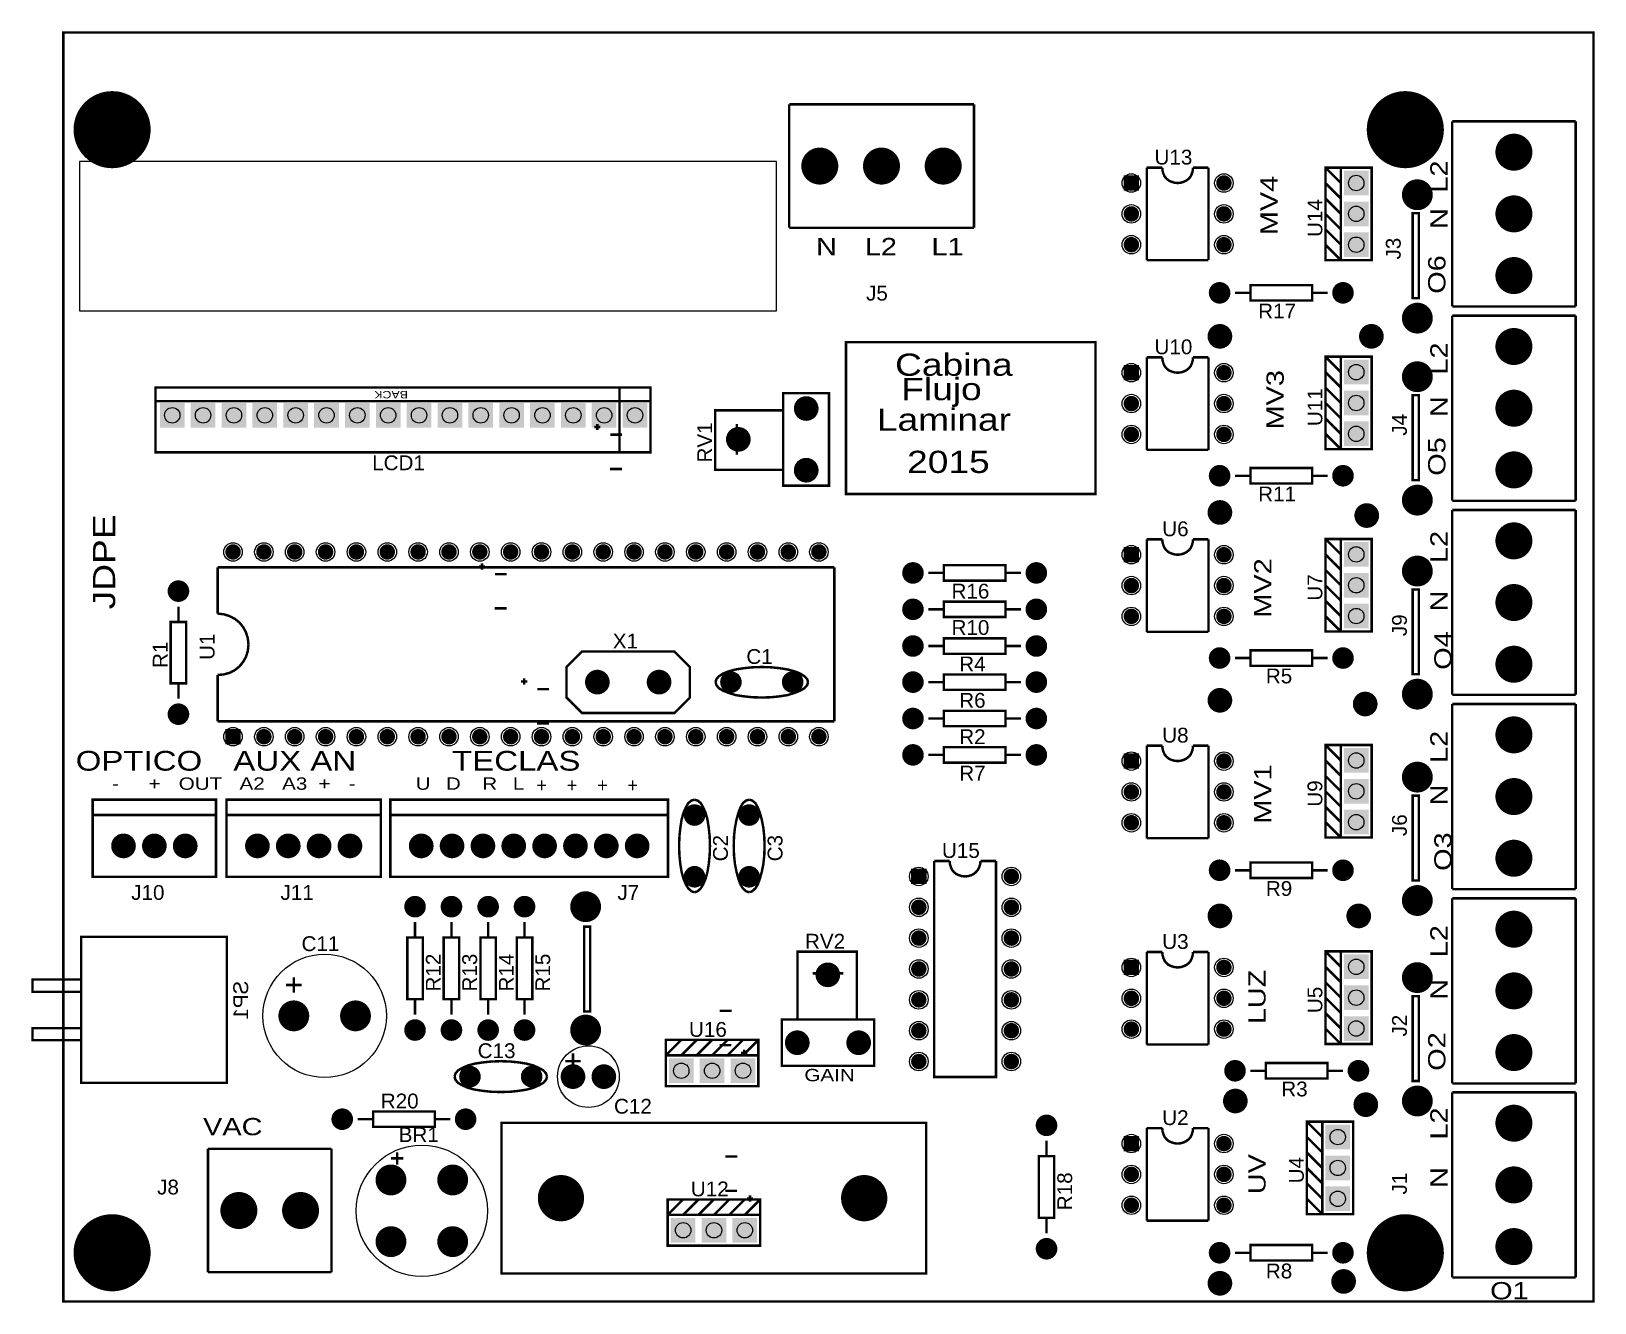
# Model space of a CAD drawing. Extents: x -2.53 to 2.53, y -2.06 to 2.06.
import ezdxf

# ---------------------------------------------------------------- set-up
doc = ezdxf.new("R2010")
doc.units = 0
doc.layers.get('0').update_dxf_attribs({"linetype": 'CONTINUOUS'})

# ---------------------------------------------------------------- blocks, each defined once
blk = doc.blocks.new('EPAD')
at = {"const_width": 0.5}
blk.add_lwpolyline([(-0.25, 0, 1), (0.25, 0, 1)], format="xyb", close=True, dxfattribs=at)
blk = doc.blocks.new('RPAD')
blk.add_trace([(-0.5, -0.5), (-0.5, 0.5), (0.5, -0.5), (0.5, 0.5)])

msp = doc.modelspace()

# ---------------------------------------------------------------- linework, layer by layer
at = {"const_width": 0.008}
for points in [[(-2.43, -2.057), (2.53, -2.057), (2.53, 2.057), (-2.43, 2.057), (-2.43, -2.057)], [(-0.077, 1.424), (-0.077, 1.824)], [(0.522, 1.824), (-0.077, 1.824)], [(0.522, 1.424), (0.522, 1.824)], [(2.072, 1.769), (2.472, 1.769)], [(2.072, 1.769), (2.072, 1.169)], [(2.472, 1.169), (2.472, 1.769)], [(1.082, 1.619), (1.132, 1.619)], [(1.082, 1.619), (1.082, 1.319)], [(1.182, 1.569), (1.172, 1.57), (1.162, 1.573), (1.153, 1.577), (1.146, 1.583), (1.14, 1.59), (1.136, 1.599), (1.133, 1.609), (1.132, 1.619)], [(1.182, 1.569), (1.192, 1.57), (1.202, 1.573), (1.21, 1.577), (1.218, 1.583), (1.224, 1.59), (1.228, 1.599), (1.231, 1.609), (1.232, 1.619)], [(1.232, 1.619), (1.282, 1.619)], [(1.282, 1.619), (1.282, 1.319)], [(1.711, 1.319), (1.811, 1.319), (1.811, 1.619), (1.711, 1.619), (1.711, 1.319), (1.661, 1.319), (1.661, 1.619), (1.711, 1.619)], [(1.711, 1.569), (1.661, 1.619)], [(1.711, 1.519), (1.661, 1.569)], [(1.711, 1.469), (1.661, 1.519)], [(1.711, 1.419), (1.661, 1.469)], [(1.944, 1.196), (1.964, 1.196), (1.964, 1.471), (1.944, 1.471), (1.944, 1.196)], [(-0.077, 1.424), (0.522, 1.424)], [(1.711, 1.369), (1.661, 1.419)], [(1.711, 1.319), (1.661, 1.369)], [(1.082, 1.319), (1.282, 1.319)], [(1.418, 1.213), (1.368, 1.213)], [(1.418, 1.188), (1.618, 1.188), (1.618, 1.238), (1.418, 1.238), (1.418, 1.188)], [(1.668, 1.213), (1.618, 1.213)], [(2.072, 1.169), (2.472, 1.169)], [(2.072, 1.139), (2.472, 1.139)], [(2.072, 1.139), (2.072, 0.539)], [(2.472, 0.539), (2.472, 1.139)], [(0.107, 0.561), (0.916, 0.561), (0.916, 1.053), (0.107, 1.053), (0.107, 0.561)], [(1.082, 1.004), (1.132, 1.004)], [(1.082, 1.004), (1.082, 0.704)], [(1.182, 0.954), (1.172, 0.955), (1.162, 0.958), (1.153, 0.962), (1.146, 0.968), (1.14, 0.975), (1.136, 0.984), (1.133, 0.994), (1.132, 1.004)], [(1.182, 0.954), (1.192, 0.955), (1.202, 0.958), (1.21, 0.962), (1.218, 0.968), (1.224, 0.975), (1.228, 0.984), (1.231, 0.994), (1.232, 1.004)], [(1.232, 1.004), (1.282, 1.004)], [(1.282, 1.004), (1.282, 0.704)], [(1.711, 0.706), (1.811, 0.706), (1.811, 1.006), (1.711, 1.006), (1.711, 0.706), (1.661, 0.706), (1.661, 1.006), (1.711, 1.006)], [(1.711, 0.956), (1.661, 1.006)], [(1.711, 0.906), (1.661, 0.956)], [(-2.131, 0.696), (-0.527, 0.696), (-0.527, 0.906), (-2.131, 0.906), (-2.131, 0.696)], [(-0.53, 0.862), (-2.128, 0.862)], [(-0.627, 0.7), (-0.627, 0.902)], [(-0.097, 0.588), (0.052, 0.588), (0.052, 0.888), (-0.097, 0.888), (-0.097, 0.588)], [(1.711, 0.856), (1.661, 0.906)], [(1.944, 0.606), (1.964, 0.606), (1.964, 0.881), (1.944, 0.881), (1.944, 0.606)], [(-0.317, 0.639), (-0.097, 0.639), (-0.097, 0.832), (-0.317, 0.832), (-0.317, 0.639)], [(1.711, 0.806), (1.661, 0.856)], [(-0.689, 0.778), (-0.709, 0.778)], [(-0.699, 0.768), (-0.699, 0.788)], [(-0.247, 0.688), (-0.247, 0.788)], [(1.711, 0.756), (1.661, 0.806)], [(-0.619, 0.753), (-0.657, 0.753)], [(1.711, 0.706), (1.661, 0.756)], [(1.082, 0.704), (1.282, 0.704)], [(-0.619, 0.642), (-0.658, 0.642)], [(1.418, 0.62), (1.368, 0.62)], [(1.418, 0.595), (1.618, 0.595), (1.618, 0.645), (1.418, 0.645), (1.418, 0.595)], [(1.668, 0.62), (1.618, 0.62)], [(2.072, 0.539), (2.472, 0.539)], [(2.072, 0.509), (2.472, 0.509)], [(2.072, 0.509), (2.072, -0.09)], [(2.472, -0.09), (2.472, 0.509)], [(1.082, 0.414), (1.132, 0.414)], [(1.082, 0.414), (1.082, 0.114)], [(1.182, 0.364), (1.172, 0.365), (1.162, 0.368), (1.153, 0.372), (1.146, 0.378), (1.14, 0.385), (1.136, 0.394), (1.133, 0.404), (1.132, 0.414)], [(1.182, 0.364), (1.192, 0.365), (1.202, 0.368), (1.21, 0.372), (1.218, 0.378), (1.224, 0.385), (1.228, 0.394), (1.231, 0.404), (1.232, 0.414)], [(1.232, 0.414), (1.282, 0.414)], [(1.282, 0.414), (1.282, 0.114)], [(1.711, 0.115), (1.811, 0.115), (1.811, 0.415), (1.711, 0.415), (1.711, 0.115), (1.661, 0.115), (1.661, 0.415), (1.711, 0.415)], [(1.711, 0.365), (1.661, 0.415)], [(1.711, 0.315), (1.661, 0.365)], [(-1.93, 0.173), (-1.93, 0.323)], [(-1.93, 0.323), (0.069, 0.323)], [(-1.063, 0.326), (-1.083, 0.326)], [(-1.073, 0.316), (-1.073, 0.336)], [(-0.993, 0.301), (-1.031, 0.301)], [(0.069, 0.323), (0.069, -0.176)], [(0.424, 0.305), (0.374, 0.305)], [(0.424, 0.28), (0.624, 0.28), (0.624, 0.33), (0.424, 0.33), (0.424, 0.28)], [(0.674, 0.305), (0.624, 0.305)], [(1.711, 0.265), (1.661, 0.315)], [(1.711, 0.215), (1.661, 0.265)], [(1.944, -0.023), (1.964, -0.023), (1.964, 0.251), (1.944, 0.251), (1.944, -0.023)], [(0.424, 0.162), (0.624, 0.162), (0.624, 0.212), (0.424, 0.212), (0.424, 0.162)], [(1.711, 0.165), (1.661, 0.215)], [(-2.057, 0.146), (-2.057, 0.196)], [(-1.83, 0.073), (-1.832, 0.093), (-1.838, 0.112), (-1.847, 0.129), (-1.859, 0.144), (-1.874, 0.156), (-1.891, 0.165), (-1.91, 0.171), (-1.93, 0.173)], [(-0.993, 0.19), (-1.032, 0.19)], [(0.424, 0.187), (0.374, 0.187)], [(0.674, 0.187), (0.624, 0.187)], [(1.711, 0.115), (1.661, 0.165)], [(-2.082, -0.053), (-2.032, -0.053), (-2.032, 0.146), (-2.082, 0.146), (-2.082, -0.053)], [(1.082, 0.114), (1.282, 0.114)], [(-1.83, 0.073), (-1.832, 0.052), (-1.838, 0.033), (-1.847, 0.017), (-1.859, 0.002), (-1.874, -0.01), (-1.891, -0.019), (-1.91, -0.024), (-1.93, -0.026)], [(-0.749, 0.05), (-0.449, 0.05), (-0.399, 0), (-0.399, -0.099), (-0.449, -0.149), (-0.749, -0.149), (-0.799, -0.099), (-0.799, 0), (-0.749, 0.05)], [(0.424, 0.068), (0.374, 0.068)], [(0.424, 0.043), (0.624, 0.043), (0.624, 0.093), (0.424, 0.093), (0.424, 0.043)], [(0.674, 0.068), (0.624, 0.068)], [(1.418, 0.004), (1.618, 0.004), (1.618, 0.054), (1.418, 0.054), (1.418, 0.004)], [(-0.316, -0.049), (-0.313, -0.039), (-0.305, -0.03), (-0.291, -0.021), (-0.273, -0.014), (-0.251, -0.008), (-0.225, -0.004), (-0.197, -0.001), (-0.166, 0)], [(-0.016, -0.049), (-0.019, -0.039), (-0.028, -0.03), (-0.042, -0.021), (-0.06, -0.014), (-0.082, -0.008), (-0.107, -0.004), (-0.135, -0.001), (-0.166, 0)], [(1.418, 0.029), (1.368, 0.029)], [(1.668, 0.029), (1.618, 0.029)], [(-2.057, -0.103), (-2.057, -0.053)], [(-1.93, -0.176), (-1.93, -0.026)], [(-0.926, -0.047), (-0.946, -0.047)], [(-0.936, -0.057), (-0.936, -0.037)], [(-0.316, -0.049), (-0.313, -0.059), (-0.305, -0.069), (-0.291, -0.077), (-0.273, -0.084), (-0.251, -0.091), (-0.225, -0.095), (-0.197, -0.098), (-0.166, -0.099)], [(-0.016, -0.049), (-0.019, -0.059), (-0.028, -0.069), (-0.042, -0.077), (-0.06, -0.084), (-0.082, -0.091), (-0.107, -0.095), (-0.135, -0.098), (-0.166, -0.099)], [(0.424, -0.049), (0.374, -0.049)], [(0.424, -0.074), (0.624, -0.074), (0.624, -0.024), (0.424, -0.024), (0.424, -0.074)], [(0.674, -0.049), (0.624, -0.049)], [(-0.856, -0.072), (-0.894, -0.072)], [(2.072, -0.09), (2.472, -0.09)], [(0.424, -0.192), (0.624, -0.192), (0.624, -0.142), (0.424, -0.142), (0.424, -0.192)], [(2.072, -0.12), (2.472, -0.12)], [(2.072, -0.12), (2.072, -0.72)], [(2.472, -0.72), (2.472, -0.12)], [(-1.93, -0.176), (0.069, -0.176)], [(-0.856, -0.183), (-0.895, -0.183)], [(0.424, -0.167), (0.374, -0.167)], [(0.674, -0.167), (0.624, -0.167)], [(1.082, -0.255), (1.132, -0.255)], [(1.082, -0.255), (1.082, -0.555)], [(1.182, -0.305), (1.172, -0.304), (1.162, -0.301), (1.153, -0.297), (1.146, -0.291), (1.14, -0.284), (1.136, -0.275), (1.133, -0.265), (1.132, -0.255)], [(1.182, -0.305), (1.192, -0.304), (1.202, -0.301), (1.21, -0.297), (1.218, -0.291), (1.224, -0.284), (1.228, -0.275), (1.231, -0.265), (1.232, -0.255)], [(1.232, -0.255), (1.282, -0.255)], [(1.282, -0.255), (1.282, -0.555)], [(1.711, -0.553), (1.811, -0.553), (1.811, -0.253), (1.711, -0.253), (1.711, -0.553), (1.661, -0.553), (1.661, -0.253), (1.711, -0.253)], [(1.711, -0.303), (1.661, -0.253)], [(0.424, -0.285), (0.374, -0.285)], [(0.424, -0.31), (0.624, -0.31), (0.624, -0.26), (0.424, -0.26), (0.424, -0.31)], [(0.674, -0.285), (0.624, -0.285)], [(1.711, -0.353), (1.661, -0.303)], [(1.711, -0.403), (1.661, -0.353)], [(1.711, -0.453), (1.661, -0.403)], [(-2.335, -0.68), (-1.935, -0.68), (-1.935, -0.43), (-2.335, -0.43), (-2.335, -0.68)], [(-1.901, -0.68), (-1.401, -0.68), (-1.401, -0.43), (-1.901, -0.43), (-1.901, -0.68)], [(-1.37, -0.68), (-0.47, -0.68), (-0.47, -0.43), (-1.37, -0.43), (-1.37, -0.68)], [(-0.384, -0.43), (-0.394, -0.433), (-0.404, -0.441), (-0.412, -0.455), (-0.42, -0.473), (-0.426, -0.495), (-0.43, -0.521), (-0.433, -0.549), (-0.434, -0.58)], [(-0.384, -0.43), (-0.374, -0.433), (-0.364, -0.441), (-0.356, -0.455), (-0.348, -0.473), (-0.342, -0.495), (-0.338, -0.521), (-0.335, -0.549), (-0.334, -0.58)], [(-0.207, -0.43), (-0.217, -0.433), (-0.227, -0.441), (-0.235, -0.455), (-0.242, -0.473), (-0.248, -0.495), (-0.253, -0.521), (-0.256, -0.549), (-0.257, -0.58)], [(-0.207, -0.43), (-0.197, -0.433), (-0.187, -0.441), (-0.179, -0.455), (-0.172, -0.473), (-0.166, -0.495), (-0.161, -0.521), (-0.158, -0.549), (-0.157, -0.58)], [(1.711, -0.503), (1.661, -0.453)], [(1.944, -0.692), (1.964, -0.692), (1.964, -0.417), (1.944, -0.417), (1.944, -0.692)], [(-2.335, -0.48), (-1.935, -0.48)], [(-1.901, -0.48), (-1.401, -0.48)], [(-1.37, -0.48), (-0.47, -0.48)], [(1.711, -0.553), (1.661, -0.503)], [(1.082, -0.555), (1.282, -0.555)], [(-0.384, -0.73), (-0.389, -0.729), (-0.394, -0.727), (-0.404, -0.718), (-0.412, -0.705), (-0.42, -0.686), (-0.426, -0.664), (-0.43, -0.639), (-0.433, -0.611), (-0.434, -0.58)], [(-0.384, -0.73), (-0.379, -0.729), (-0.374, -0.727), (-0.364, -0.718), (-0.356, -0.705), (-0.348, -0.686), (-0.342, -0.664), (-0.338, -0.639), (-0.335, -0.611), (-0.334, -0.58)], [(-0.207, -0.73), (-0.212, -0.729), (-0.217, -0.727), (-0.227, -0.718), (-0.235, -0.705), (-0.242, -0.686), (-0.248, -0.664), (-0.253, -0.639), (-0.256, -0.611), (-0.257, -0.58)], [(-0.207, -0.73), (-0.202, -0.729), (-0.197, -0.727), (-0.187, -0.718), (-0.179, -0.705), (-0.172, -0.686), (-0.166, -0.664), (-0.161, -0.639), (-0.158, -0.611), (-0.157, -0.58)], [(0.393, -0.629), (0.443, -0.629)], [(0.393, -0.629), (0.393, -1.329), (0.593, -1.329), (0.593, -0.629)], [(0.493, -0.679), (0.483, -0.678), (0.473, -0.675), (0.464, -0.671), (0.457, -0.665), (0.451, -0.658), (0.447, -0.649), (0.444, -0.639), (0.443, -0.629)], [(0.493, -0.679), (0.503, -0.678), (0.513, -0.675), (0.521, -0.671), (0.528, -0.665), (0.534, -0.658), (0.539, -0.649), (0.542, -0.639), (0.543, -0.629)], [(0.543, -0.629), (0.593, -0.629)], [(1.418, -0.659), (1.368, -0.659)], [(1.418, -0.684), (1.618, -0.684), (1.618, -0.634), (1.418, -0.634), (1.418, -0.684)], [(1.668, -0.659), (1.618, -0.659)], [(2.072, -0.72), (2.472, -0.72)], [(2.072, -0.75), (2.472, -0.75)], [(2.072, -0.75), (2.072, -1.35)], [(2.472, -1.35), (2.472, -0.75)], [(-1.29, -0.827), (-1.29, -0.877)], [(-1.172, -0.827), (-1.172, -0.877)], [(-1.053, -0.827), (-1.053, -0.877)], [(-0.935, -0.827), (-0.935, -0.877)], [(-0.742, -1.117), (-0.722, -1.117), (-0.722, -0.842), (-0.742, -0.842), (-0.742, -1.117)], [(-2.372, -1.348), (-1.9, -1.348), (-1.9, -0.875), (-2.372, -0.875), (-2.372, -1.348)], [(-1.315, -1.077), (-1.265, -1.077), (-1.265, -0.877), (-1.315, -0.877), (-1.315, -1.077)], [(-1.197, -1.077), (-1.147, -1.077), (-1.147, -0.877), (-1.197, -0.877), (-1.197, -1.077)], [(-1.078, -1.077), (-1.028, -1.077), (-1.028, -0.877), (-1.078, -0.877), (-1.078, -1.077)], [(-0.96, -1.077), (-0.91, -1.077), (-0.91, -0.877), (-0.96, -0.877), (-0.96, -1.077)], [(-0.05, -1.143), (0.142, -1.143), (0.142, -0.923), (-0.05, -0.923), (-0.05, -1.143)], [(1.082, -0.924), (1.132, -0.924)], [(1.082, -0.924), (1.082, -1.224)], [(1.182, -0.974), (1.172, -0.973), (1.162, -0.97), (1.153, -0.966), (1.146, -0.96), (1.14, -0.953), (1.136, -0.944), (1.133, -0.934), (1.132, -0.924)], [(1.182, -0.974), (1.192, -0.973), (1.202, -0.97), (1.21, -0.966), (1.218, -0.96), (1.224, -0.953), (1.228, -0.944), (1.231, -0.934), (1.232, -0.924)], [(1.232, -0.924), (1.282, -0.924)], [(1.282, -0.924), (1.282, -1.224)], [(1.711, -1.222), (1.811, -1.222), (1.811, -0.922), (1.711, -0.922), (1.711, -1.222), (1.661, -1.222), (1.661, -0.922), (1.711, -0.922)], [(1.711, -0.972), (1.661, -0.922)], [(-2.53, -1.053), (-2.372, -1.053), (-2.372, -1.013), (-2.53, -1.013), (-2.53, -1.053)], [(-1.683, -1.006), (-1.683, -1.056)], [(-0.001, -0.993), (0.098, -0.993)], [(1.711, -1.022), (1.661, -0.972)], [(-1.708, -1.031), (-1.658, -1.031)], [(1.711, -1.072), (1.661, -1.022)], [(1.944, -1.342), (1.964, -1.342), (1.964, -1.067), (1.944, -1.067), (1.944, -1.342)], [(-1.29, -1.077), (-1.29, -1.127)], [(-1.172, -1.077), (-1.172, -1.127)], [(-1.053, -1.077), (-1.053, -1.127)], [(-0.935, -1.077), (-0.935, -1.127)], [(-0.303, -1.115), (-0.264, -1.115)], [(1.711, -1.122), (1.661, -1.072)], [(-0.101, -1.293), (0.198, -1.293), (0.198, -1.143), (-0.101, -1.143), (-0.101, -1.293)], [(1.711, -1.172), (1.661, -1.122)], [(-2.53, -1.21), (-2.372, -1.21), (-2.372, -1.171), (-2.53, -1.171), (-2.53, -1.21)], [(-0.477, -1.259), (-0.477, -1.209), (-0.177, -1.209), (-0.177, -1.259)], [(-0.477, -1.259), (-0.427, -1.209)], [(-0.427, -1.259), (-0.377, -1.209)], [(-0.377, -1.259), (-0.327, -1.209)], [(-0.327, -1.259), (-0.277, -1.209)], [(-0.277, -1.259), (-0.227, -1.209)], [(-0.227, -1.259), (-0.177, -1.209)], [(1.711, -1.222), (1.661, -1.172)], [(-0.778, -1.253), (-0.778, -1.303)], [(-0.477, -1.359), (-0.177, -1.359), (-0.177, -1.259), (-0.477, -1.259), (-0.477, -1.359)], [(-0.303, -1.226), (-0.265, -1.226)], [(-0.233, -1.251), (-0.213, -1.251)], [(-0.223, -1.241), (-0.223, -1.261)], [(1.082, -1.224), (1.282, -1.224)], [(-1.162, -1.328), (-1.159, -1.318), (-1.151, -1.308), (-1.137, -1.3), (-1.119, -1.292), (-1.097, -1.286), (-1.071, -1.282), (-1.043, -1.279), (-1.012, -1.278)], [(-0.862, -1.328), (-0.865, -1.318), (-0.874, -1.308), (-0.888, -1.3), (-0.906, -1.292), (-0.928, -1.286), (-0.953, -1.282), (-0.981, -1.279), (-1.012, -1.278)], [(-0.803, -1.278), (-0.753, -1.278)], [(1.468, -1.309), (1.418, -1.309)], [(1.468, -1.334), (1.668, -1.334), (1.668, -1.284), (1.468, -1.284), (1.468, -1.334)], [(1.718, -1.309), (1.668, -1.309)], [(-1.162, -1.328), (-1.159, -1.338), (-1.151, -1.348), (-1.137, -1.356), (-1.119, -1.364), (-1.097, -1.37), (-1.071, -1.374), (-1.043, -1.377), (-1.012, -1.378)], [(-0.862, -1.328), (-0.865, -1.338), (-0.874, -1.348), (-0.888, -1.356), (-0.906, -1.364), (-0.928, -1.37), (-0.953, -1.374), (-0.981, -1.377), (-1.012, -1.378)], [(2.072, -1.35), (2.472, -1.35)], [(2.072, -1.379), (2.472, -1.379)], [(2.072, -1.379), (2.072, -1.979)], [(2.472, -1.979), (2.472, -1.379)], [(-1.476, -1.466), (-1.426, -1.466)], [(-1.426, -1.491), (-1.226, -1.491), (-1.226, -1.441), (-1.426, -1.441), (-1.426, -1.491)], [(-1.226, -1.466), (-1.176, -1.466)], [(-1.01, -1.966), (0.367, -1.966), (0.367, -1.478), (-1.01, -1.478), (-1.01, -1.966)], [(1.082, -1.495), (1.132, -1.495)], [(1.082, -1.495), (1.082, -1.795)], [(1.182, -1.545), (1.172, -1.544), (1.162, -1.541), (1.153, -1.537), (1.146, -1.531), (1.14, -1.524), (1.136, -1.515), (1.133, -1.505), (1.132, -1.495)], [(1.182, -1.545), (1.192, -1.544), (1.202, -1.541), (1.21, -1.537), (1.218, -1.531), (1.224, -1.524), (1.228, -1.515), (1.231, -1.505), (1.232, -1.495)], [(1.232, -1.495), (1.282, -1.495)], [(1.282, -1.495), (1.282, -1.795)], [(1.651, -1.774), (1.751, -1.774), (1.751, -1.474), (1.651, -1.474), (1.651, -1.774), (1.601, -1.774), (1.601, -1.474), (1.651, -1.474)], [(1.651, -1.524), (1.601, -1.474)], [(1.651, -1.574), (1.601, -1.524)], [(-1.961, -1.562), (-1.961, -1.962)], [(-1.961, -1.562), (-1.561, -1.562)], [(-1.561, -1.562), (-1.561, -1.962)], [(-1.348, -1.573), (-1.348, -1.613)], [(0.757, -1.536), (0.757, -1.586)], [(1.651, -1.624), (1.601, -1.574)], [(-1.368, -1.593), (-1.328, -1.593)], [(-0.284, -1.587), (-0.245, -1.587)], [(0.732, -1.786), (0.782, -1.786), (0.782, -1.586), (0.732, -1.586), (0.732, -1.786)], [(1.651, -1.674), (1.601, -1.624)], [(1.651, -1.724), (1.601, -1.674)], [(-0.471, -1.776), (-0.471, -1.726), (-0.171, -1.726), (-0.171, -1.776)], [(-0.471, -1.776), (-0.421, -1.726)], [(-0.421, -1.776), (-0.371, -1.726)], [(-0.371, -1.776), (-0.321, -1.726)], [(-0.321, -1.776), (-0.271, -1.726)], [(-0.284, -1.698), (-0.246, -1.698)], [(-0.271, -1.776), (-0.221, -1.726)], [(-0.221, -1.776), (-0.171, -1.726)], [(-0.214, -1.723), (-0.194, -1.723)], [(-0.204, -1.713), (-0.204, -1.733)], [(1.651, -1.774), (1.601, -1.724)], [(-0.471, -1.876), (-0.171, -1.876), (-0.171, -1.776), (-0.471, -1.776), (-0.471, -1.876)], [(0.757, -1.786), (0.757, -1.836)], [(1.082, -1.795), (1.282, -1.795)], [(1.418, -1.924), (1.618, -1.924), (1.618, -1.874), (1.418, -1.874), (1.418, -1.924)], [(1.418, -1.899), (1.368, -1.899)], [(1.668, -1.899), (1.618, -1.899)], [(-1.961, -1.962), (-1.561, -1.962)], [(2.072, -1.979), (2.472, -1.979)]]:
    msp.add_lwpolyline(points, dxfattribs=at)
msp.add_lwpolyline([(-2.378, 1.155), (-0.118, 1.155), (-0.118, 1.639), (-2.378, 1.639), (-2.378, 1.155)])
for centre, radius in [((-2.272, 1.742), 0.03), ((1.92, 1.742), 0.03), ((2.272, 1.669), 0.03), ((0.022, 1.624), 0.03), ((0.222, 1.624), 0.03), ((0.422, 1.624), 0.03), ((1.032, 1.569), 0.03), ((1.332, 1.569), 0.03), ((1.761, 1.569), 0.025), ((1.959, 1.531), 0.025), ((1.032, 1.469), 0.03), ((1.332, 1.469), 0.03), ((1.761, 1.469), 0.025), ((2.272, 1.469), 0.03), ((1.032, 1.369), 0.03), ((1.332, 1.369), 0.03), ((1.761, 1.369), 0.025), ((2.272, 1.269), 0.03), ((1.318, 1.213), 0.025), ((1.718, 1.213), 0.025), ((1.959, 1.131), 0.025), ((1.319, 1.072), 0.025), ((1.81, 1.072), 0.025), ((2.272, 1.039), 0.03), ((1.032, 0.954), 0.03), ((1.332, 0.954), 0.03), ((1.761, 0.956), 0.025), ((1.959, 0.941), 0.025), ((-0.022, 0.838), 0.025), ((1.032, 0.854), 0.03), ((1.332, 0.854), 0.03), ((1.761, 0.856), 0.025), ((2.272, 0.839), 0.03), ((-2.077, 0.816), 0.025), ((-1.977, 0.816), 0.025), ((-1.877, 0.816), 0.025), ((-1.777, 0.816), 0.025), ((-1.677, 0.816), 0.025), ((-1.577, 0.816), 0.025), ((-1.477, 0.816), 0.025), ((-1.377, 0.816), 0.025), ((-1.277, 0.816), 0.025), ((-1.177, 0.816), 0.025), ((-1.077, 0.816), 0.025), ((-0.977, 0.816), 0.025), ((-0.877, 0.816), 0.025), ((-0.777, 0.816), 0.025), ((-0.677, 0.816), 0.025), ((-0.577, 0.816), 0.025), ((-0.242, 0.738), 0.025), ((1.032, 0.754), 0.03), ((1.332, 0.754), 0.03), ((1.761, 0.756), 0.025), ((-0.022, 0.638), 0.025), ((2.272, 0.639), 0.03), ((1.318, 0.62), 0.025), ((1.718, 0.62), 0.025), ((1.959, 0.541), 0.025), ((1.319, 0.501), 0.025), ((1.795, 0.491), 0.025), ((2.272, 0.409), 0.03), ((-1.88, 0.373), 0.03), ((-1.78, 0.373), 0.03), ((-1.68, 0.373), 0.03), ((-1.58, 0.373), 0.03), ((-1.48, 0.373), 0.03), ((-1.38, 0.373), 0.03), ((-1.28, 0.373), 0.03), ((-1.18, 0.373), 0.03), ((-1.08, 0.373), 0.03), ((-0.98, 0.373), 0.03), ((-0.88, 0.373), 0.03), ((-0.78, 0.373), 0.03), ((-0.68, 0.373), 0.03), ((-0.58, 0.373), 0.03), ((-0.48, 0.373), 0.03), ((-0.38, 0.373), 0.03), ((-0.28, 0.373), 0.03), ((-0.18, 0.373), 0.03), ((-0.08, 0.373), 0.03), ((0.019, 0.373), 0.03), ((1.032, 0.364), 0.03), ((1.332, 0.364), 0.03), ((1.761, 0.365), 0.025), ((0.324, 0.305), 0.025), ((0.724, 0.305), 0.025), ((1.959, 0.311), 0.025), ((-2.057, 0.246), 0.025), ((1.032, 0.264), 0.03), ((1.332, 0.264), 0.03), ((1.761, 0.265), 0.025), ((0.324, 0.187), 0.025), ((0.724, 0.187), 0.025), ((2.272, 0.209), 0.03), ((1.032, 0.164), 0.03), ((1.332, 0.164), 0.03), ((1.761, 0.165), 0.025), ((0.324, 0.068), 0.025), ((0.724, 0.068), 0.025), ((1.318, 0.029), 0.025), ((1.718, 0.029), 0.025), ((2.272, 0.009), 0.03), ((-0.699, -0.049), 0.025), ((-0.499, -0.049), 0.025), ((-0.266, -0.049), 0.025), ((-0.066, -0.049), 0.025), ((0.324, -0.049), 0.025), ((0.724, -0.049), 0.025), ((1.319, -0.108), 0.025), ((1.79, -0.12), 0.025), ((1.959, -0.088), 0.025), ((-2.057, -0.153), 0.025), ((0.324, -0.167), 0.025), ((0.724, -0.167), 0.025), ((-1.88, -0.226), 0.03), ((-1.78, -0.226), 0.03), ((-1.68, -0.226), 0.03), ((-1.58, -0.226), 0.03), ((-1.48, -0.226), 0.03), ((-1.38, -0.226), 0.03), ((-1.28, -0.226), 0.03), ((-1.18, -0.226), 0.03), ((-1.08, -0.226), 0.03), ((-0.98, -0.226), 0.03), ((-0.88, -0.226), 0.03), ((-0.78, -0.226), 0.03), ((-0.68, -0.226), 0.03), ((-0.58, -0.226), 0.03), ((-0.48, -0.226), 0.03), ((-0.38, -0.226), 0.03), ((-0.28, -0.226), 0.03), ((-0.18, -0.226), 0.03), ((-0.08, -0.226), 0.03), ((0.019, -0.226), 0.03), ((2.272, -0.22), 0.03), ((0.324, -0.285), 0.025), ((0.724, -0.285), 0.025), ((1.032, -0.305), 0.03), ((1.332, -0.305), 0.03), ((1.761, -0.303), 0.025), ((1.959, -0.357), 0.025), ((1.032, -0.405), 0.03), ((1.332, -0.405), 0.03), ((1.761, -0.403), 0.025), ((2.272, -0.42), 0.03), ((-0.384, -0.48), 0.025), ((-0.207, -0.48), 0.025), ((1.032, -0.505), 0.03), ((1.332, -0.505), 0.03), ((1.761, -0.503), 0.025), ((-2.235, -0.58), 0.01), ((-2.135, -0.58), 0.01), ((-2.035, -0.58), 0.01), ((-1.801, -0.58), 0.01), ((-1.701, -0.58), 0.01), ((-1.601, -0.58), 0.01), ((-1.501, -0.58), 0.01), ((-1.27, -0.58), 0.01), ((-1.17, -0.58), 0.01), ((-1.07, -0.58), 0.01), ((-0.97, -0.58), 0.01), ((-0.87, -0.58), 0.01), ((-0.77, -0.58), 0.01), ((-0.67, -0.58), 0.01), ((-0.57, -0.58), 0.01), ((2.272, -0.62), 0.03), ((-0.384, -0.68), 0.025), ((-0.207, -0.68), 0.025), ((0.343, -0.679), 0.03), ((0.643, -0.679), 0.03), ((1.318, -0.659), 0.025), ((1.718, -0.659), 0.025), ((-1.29, -0.777), 0.025), ((-1.172, -0.777), 0.025), ((-1.053, -0.777), 0.025), ((-0.935, -0.777), 0.025), ((-0.737, -0.777), 0.025), ((0.343, -0.779), 0.03), ((0.643, -0.779), 0.03), ((1.959, -0.757), 0.025), ((1.319, -0.807), 0.025), ((1.769, -0.807), 0.025), ((0.343, -0.879), 0.03), ((0.643, -0.879), 0.03), ((2.272, -0.85), 0.03), ((0.343, -0.979), 0.03), ((0.643, -0.979), 0.03), ((1.032, -0.974), 0.03), ((1.332, -0.974), 0.03), ((1.761, -0.972), 0.025), ((0.048, -0.998), 0.025), ((1.959, -1.007), 0.025), ((0.343, -1.079), 0.03), ((0.643, -1.079), 0.03), ((1.032, -1.074), 0.03), ((1.332, -1.074), 0.03), ((1.761, -1.072), 0.025), ((2.272, -1.05), 0.03), ((-1.683, -1.131), 0.025), ((-1.483, -1.131), 0.025), ((-1.29, -1.177), 0.025), ((-1.172, -1.177), 0.025), ((-1.053, -1.177), 0.025), ((-0.935, -1.177), 0.025), ((-0.737, -1.177), 0.025), ((0.343, -1.179), 0.03), ((0.643, -1.179), 0.03), ((1.032, -1.174), 0.03), ((1.332, -1.174), 0.03), ((1.761, -1.172), 0.025), ((-0.051, -1.218), 0.025), ((0.148, -1.218), 0.025), ((0.343, -1.279), 0.03), ((0.643, -1.279), 0.03), ((2.272, -1.25), 0.03), ((-1.112, -1.328), 0.025), ((-0.912, -1.328), 0.025), ((-0.778, -1.328), 0.025), ((-0.678, -1.328), 0.025), ((-0.427, -1.309), 0.025), ((-0.327, -1.309), 0.025), ((-0.227, -1.309), 0.025), ((1.368, -1.309), 0.025), ((1.768, -1.309), 0.025), ((1.369, -1.407), 0.025), ((1.792, -1.419), 0.025), ((1.959, -1.407), 0.025), ((-1.526, -1.466), 0.025), ((-1.126, -1.466), 0.025), ((0.757, -1.486), 0.025), ((2.272, -1.479), 0.03), ((1.032, -1.545), 0.03), ((1.332, -1.545), 0.03), ((1.701, -1.524), 0.025), ((1.032, -1.645), 0.03), ((1.332, -1.645), 0.03), ((1.701, -1.624), 0.025), ((-1.368, -1.663), 0.025), ((-1.168, -1.663), 0.025), ((2.272, -1.679), 0.03), ((-0.817, -1.722), 0.03), ((0.166, -1.722), 0.03), ((1.032, -1.745), 0.03), ((1.332, -1.745), 0.03), ((1.701, -1.724), 0.025), ((-1.861, -1.762), 0.03), ((-1.661, -1.762), 0.03), ((-0.421, -1.826), 0.025), ((-0.321, -1.826), 0.025), ((-0.221, -1.826), 0.025), ((-2.272, -1.899), 0.03), ((-1.368, -1.863), 0.025), ((-1.168, -1.863), 0.025), ((0.757, -1.886), 0.025), ((1.318, -1.899), 0.025), ((1.718, -1.899), 0.025), ((1.92, -1.899), 0.03), ((2.272, -1.879), 0.03), ((1.319, -1.998), 0.025), ((1.72, -1.992), 0.025)]:
    msp.add_circle(centre, radius)
at = {"layer": '12632256'}
for centre, radius in [((-1.583, -1.131), 0.2), ((-0.728, -1.328), 0.1), ((-1.268, -1.763), 0.213)]:
    msp.add_circle(centre, radius, dxfattribs=at)

# ---------------------------------------------------------------- block references
for name, p, xscale, yscale in [('EPAD', (-2.272, 1.742), 0.25, 0.25), ('EPAD', (1.92, 1.742), 0.25, 0.25), ('EPAD', (2.272, 1.669), 0.12, 0.12), ('EPAD', (0.022, 1.624), 0.12, 0.12), ('EPAD', (0.222, 1.624), 0.12, 0.12), ('EPAD', (0.422, 1.624), 0.12, 0.12), ('EPAD', (1.332, 1.569), 0.05, 0.05), ('EPAD', (1.959, 1.531), 0.1, 0.1), ('EPAD', (2.272, 1.469), 0.12, 0.12), ('EPAD', (1.032, 1.469), 0.05, 0.05), ('EPAD', (1.332, 1.469), 0.05, 0.05), ('EPAD', (1.032, 1.369), 0.05, 0.05), ('EPAD', (1.332, 1.369), 0.05, 0.05), ('EPAD', (2.272, 1.269), 0.12, 0.12), ('EPAD', (1.318, 1.213), 0.07, 0.07), ('EPAD', (1.718, 1.213), 0.07, 0.07), ('EPAD', (1.959, 1.131), 0.1, 0.1), ('EPAD', (1.319, 1.072), 0.08, 0.08), ('EPAD', (1.81, 1.072), 0.08, 0.08), ('EPAD', (2.272, 1.039), 0.12, 0.12), ('EPAD', (1.332, 0.954), 0.05, 0.05), ('EPAD', (1.959, 0.941), 0.1, 0.1), ('EPAD', (-0.022, 0.838), 0.08, 0.08), ('EPAD', (1.032, 0.854), 0.05, 0.05), ('EPAD', (1.332, 0.854), 0.05, 0.05), ('EPAD', (2.272, 0.839), 0.12, 0.12), ('EPAD', (-0.242, 0.738), 0.08, 0.08), ('EPAD', (1.032, 0.754), 0.05, 0.05), ('EPAD', (1.332, 0.754), 0.05, 0.05), ('EPAD', (-0.022, 0.638), 0.08, 0.08), ('EPAD', (2.272, 0.639), 0.12, 0.12), ('EPAD', (1.318, 0.62), 0.07, 0.07), ('EPAD', (1.718, 0.62), 0.07, 0.07), ('EPAD', (1.959, 0.541), 0.1, 0.1), ('EPAD', (1.319, 0.501), 0.08, 0.08), ('EPAD', (1.795, 0.491), 0.08, 0.08), ('EPAD', (2.272, 0.409), 0.12, 0.12), ('EPAD', (-1.88, 0.373), 0.05, 0.05), ('EPAD', (-1.78, 0.373), 0.05, 0.05), ('EPAD', (-1.68, 0.373), 0.05, 0.05), ('EPAD', (-1.58, 0.373), 0.05, 0.05), ('EPAD', (-1.48, 0.373), 0.05, 0.05), ('EPAD', (-1.38, 0.373), 0.05, 0.05), ('EPAD', (-1.28, 0.373), 0.05, 0.05), ('EPAD', (-1.18, 0.373), 0.05, 0.05), ('EPAD', (-1.08, 0.373), 0.05, 0.05), ('EPAD', (-0.98, 0.373), 0.05, 0.05), ('EPAD', (-0.88, 0.373), 0.05, 0.05), ('EPAD', (-0.78, 0.373), 0.05, 0.05), ('EPAD', (-0.68, 0.373), 0.05, 0.05), ('EPAD', (-0.58, 0.373), 0.05, 0.05), ('EPAD', (-0.48, 0.373), 0.05, 0.05), ('EPAD', (-0.38, 0.373), 0.05, 0.05), ('EPAD', (-0.28, 0.373), 0.05, 0.05), ('EPAD', (-0.18, 0.373), 0.05, 0.05), ('EPAD', (-0.08, 0.373), 0.05, 0.05), ('EPAD', (0.019, 0.373), 0.05, 0.05), ('EPAD', (1.332, 0.364), 0.05, 0.05), ('EPAD', (1.959, 0.311), 0.1, 0.1), ('EPAD', (0.324, 0.305), 0.07, 0.07), ('EPAD', (0.724, 0.305), 0.07, 0.07), ('EPAD', (-2.057, 0.246), 0.07, 0.07), ('EPAD', (1.032, 0.264), 0.05, 0.05), ('EPAD', (1.332, 0.264), 0.05, 0.05), ('EPAD', (2.272, 0.209), 0.12, 0.12), ('EPAD', (0.324, 0.187), 0.07, 0.07), ('EPAD', (0.724, 0.187), 0.07, 0.07), ('EPAD', (1.032, 0.164), 0.05, 0.05), ('EPAD', (1.332, 0.164), 0.05, 0.05), ('EPAD', (0.324, 0.068), 0.07, 0.07), ('EPAD', (0.724, 0.068), 0.07, 0.07), ('EPAD', (1.318, 0.029), 0.07, 0.07), ('EPAD', (1.718, 0.029), 0.07, 0.07), ('EPAD', (2.272, 0.009), 0.12, 0.12), ('EPAD', (-0.699, -0.049), 0.08, 0.08), ('EPAD', (-0.499, -0.049), 0.08, 0.08), ('EPAD', (-0.266, -0.049), 0.07, 0.07), ('EPAD', (-0.066, -0.049), 0.07, 0.07), ('EPAD', (0.324, -0.049), 0.07, 0.07), ('EPAD', (0.724, -0.049), 0.07, 0.07), ('EPAD', (1.959, -0.088), 0.1, 0.1), ('EPAD', (1.319, -0.108), 0.08, 0.08), ('EPAD', (1.79, -0.12), 0.08, 0.08), ('EPAD', (-2.057, -0.153), 0.07, 0.07), ('EPAD', (0.324, -0.167), 0.07, 0.07), ('EPAD', (0.724, -0.167), 0.07, 0.07), ('RPAD', (-1.88, -0.226), 0.05, 0.05), ('EPAD', (-1.78, -0.226), 0.05, 0.05), ('EPAD', (-1.68, -0.226), 0.05, 0.05), ('EPAD', (-1.58, -0.226), 0.05, 0.05), ('EPAD', (-1.48, -0.226), 0.05, 0.05), ('EPAD', (-1.38, -0.226), 0.05, 0.05), ('EPAD', (-1.28, -0.226), 0.05, 0.05), ('EPAD', (-1.18, -0.226), 0.05, 0.05), ('EPAD', (-1.08, -0.226), 0.05, 0.05), ('EPAD', (-0.98, -0.226), 0.05, 0.05), ('EPAD', (-0.88, -0.226), 0.05, 0.05), ('EPAD', (-0.78, -0.226), 0.05, 0.05), ('EPAD', (-0.68, -0.226), 0.05, 0.05), ('EPAD', (-0.58, -0.226), 0.05, 0.05), ('EPAD', (-0.48, -0.226), 0.05, 0.05), ('EPAD', (-0.38, -0.226), 0.05, 0.05), ('EPAD', (-0.28, -0.226), 0.05, 0.05), ('EPAD', (-0.18, -0.226), 0.05, 0.05), ('EPAD', (-0.08, -0.226), 0.05, 0.05), ('EPAD', (0.019, -0.226), 0.05, 0.05), ('EPAD', (2.272, -0.22), 0.12, 0.12), ('EPAD', (0.324, -0.285), 0.07, 0.07), ('EPAD', (0.724, -0.285), 0.07, 0.07), ('EPAD', (1.332, -0.305), 0.05, 0.05), ('EPAD', (1.959, -0.357), 0.1, 0.1), ('EPAD', (1.032, -0.405), 0.05, 0.05), ('EPAD', (1.332, -0.405), 0.05, 0.05), ('EPAD', (2.272, -0.42), 0.12, 0.12), ('EPAD', (-0.384, -0.48), 0.07, 0.07), ('EPAD', (-0.207, -0.48), 0.07, 0.07), ('EPAD', (1.032, -0.505), 0.05, 0.05), ('EPAD', (1.332, -0.505), 0.05, 0.05), ('EPAD', (-2.235, -0.58), 0.08, 0.08), ('EPAD', (-2.135, -0.58), 0.08, 0.08), ('EPAD', (-2.035, -0.58), 0.08, 0.08), ('EPAD', (-1.801, -0.58), 0.08, 0.08), ('EPAD', (-1.701, -0.58), 0.08, 0.08), ('EPAD', (-1.601, -0.58), 0.08, 0.08), ('EPAD', (-1.501, -0.58), 0.08, 0.08), ('EPAD', (-1.27, -0.58), 0.08, 0.08), ('EPAD', (-1.17, -0.58), 0.08, 0.08), ('EPAD', (-1.07, -0.58), 0.08, 0.08), ('EPAD', (-0.97, -0.58), 0.08, 0.08), ('EPAD', (-0.87, -0.58), 0.08, 0.08), ('EPAD', (-0.77, -0.58), 0.08, 0.08), ('EPAD', (-0.67, -0.58), 0.08, 0.08), ('EPAD', (-0.57, -0.58), 0.08, 0.08), ('EPAD', (2.272, -0.62), 0.12, 0.12), ('EPAD', (-0.384, -0.68), 0.07, 0.07), ('EPAD', (-0.207, -0.68), 0.07, 0.07), ('EPAD', (0.643, -0.679), 0.05, 0.05), ('EPAD', (1.318, -0.659), 0.07, 0.07), ('EPAD', (1.718, -0.659), 0.07, 0.07), ('EPAD', (1.959, -0.757), 0.1, 0.1), ('EPAD', (-1.29, -0.777), 0.07, 0.07), ('EPAD', (-1.172, -0.777), 0.07, 0.07), ('EPAD', (-1.053, -0.777), 0.07, 0.07), ('EPAD', (-0.935, -0.777), 0.07, 0.07), ('EPAD', (-0.737, -0.777), 0.1, 0.1), ('EPAD', (0.343, -0.779), 0.05, 0.05), ('EPAD', (0.643, -0.779), 0.05, 0.05), ('EPAD', (1.319, -0.807), 0.08, 0.08), ('EPAD', (1.769, -0.807), 0.08, 0.08), ('EPAD', (2.272, -0.85), 0.12, 0.12), ('EPAD', (0.343, -0.879), 0.05, 0.05), ('EPAD', (0.643, -0.879), 0.05, 0.05), ('EPAD', (0.048, -0.998), 0.08, 0.08), ('EPAD', (0.343, -0.979), 0.05, 0.05), ('EPAD', (0.643, -0.979), 0.05, 0.05), ('EPAD', (1.332, -0.974), 0.05, 0.05), ('EPAD', (1.959, -1.007), 0.1, 0.1), ('EPAD', (2.272, -1.05), 0.12, 0.12), ('EPAD', (0.343, -1.079), 0.05, 0.05), ('EPAD', (0.643, -1.079), 0.05, 0.05), ('EPAD', (1.032, -1.074), 0.05, 0.05), ('EPAD', (1.332, -1.074), 0.05, 0.05), ('EPAD', (-1.683, -1.131), 0.1, 0.1), ('EPAD', (-1.483, -1.131), 0.1, 0.1), ('EPAD', (-1.29, -1.177), 0.07, 0.07), ('EPAD', (-1.172, -1.177), 0.07, 0.07), ('EPAD', (-1.053, -1.177), 0.07, 0.07), ('EPAD', (-0.935, -1.177), 0.07, 0.07), ('EPAD', (-0.737, -1.177), 0.1, 0.1), ('EPAD', (0.343, -1.179), 0.05, 0.05), ('EPAD', (0.643, -1.179), 0.05, 0.05), ('EPAD', (1.032, -1.174), 0.05, 0.05), ('EPAD', (1.332, -1.174), 0.05, 0.05), ('EPAD', (-0.051, -1.218), 0.08, 0.08), ('EPAD', (0.148, -1.218), 0.08, 0.08), ('EPAD', (2.272, -1.25), 0.12, 0.12), ('EPAD', (0.343, -1.279), 0.05, 0.05), ('EPAD', (0.643, -1.279), 0.05, 0.05), ('EPAD', (-1.112, -1.328), 0.07, 0.07), ('EPAD', (-0.912, -1.328), 0.07, 0.07), ('EPAD', (-0.778, -1.328), 0.08, 0.08), ('EPAD', (-0.678, -1.328), 0.08, 0.08), ('RPAD', (-0.427, -1.309), 0.08, 0.08), ('RPAD', (-0.327, -1.309), 0.08, 0.08), ('RPAD', (-0.227, -1.309), 0.08, 0.08), ('EPAD', (1.368, -1.309), 0.07, 0.07), ('EPAD', (1.768, -1.309), 0.07, 0.07), ('EPAD', (1.369, -1.407), 0.08, 0.08), ('EPAD', (1.959, -1.407), 0.1, 0.1), ('EPAD', (1.792, -1.419), 0.08, 0.08), ('EPAD', (2.272, -1.479), 0.12, 0.12), ('EPAD', (-1.526, -1.466), 0.07, 0.07), ('EPAD', (-1.126, -1.466), 0.07, 0.07), ('EPAD', (0.757, -1.486), 0.07, 0.07), ('EPAD', (1.332, -1.545), 0.05, 0.05), ('EPAD', (-1.368, -1.663), 0.1, 0.1), ('EPAD', (-1.168, -1.663), 0.1, 0.1), ('EPAD', (1.032, -1.645), 0.05, 0.05), ('EPAD', (1.332, -1.645), 0.05, 0.05), ('EPAD', (2.272, -1.679), 0.12, 0.12), ('EPAD', (-0.817, -1.722), 0.15, 0.15), ('EPAD', (0.166, -1.722), 0.15, 0.15), ('EPAD', (-1.861, -1.762), 0.12, 0.12), ('EPAD', (-1.661, -1.762), 0.12, 0.12), ('EPAD', (1.032, -1.745), 0.05, 0.05), ('EPAD', (1.332, -1.745), 0.05, 0.05), ('EPAD', (-2.272, -1.899), 0.25, 0.25), ('EPAD', (-1.368, -1.863), 0.1, 0.1), ('EPAD', (-1.168, -1.863), 0.1, 0.1), ('RPAD', (-0.421, -1.826), 0.08, 0.08), ('RPAD', (-0.321, -1.826), 0.08, 0.08), ('RPAD', (-0.221, -1.826), 0.08, 0.08), ('EPAD', (1.92, -1.899), 0.25, 0.25), ('EPAD', (2.272, -1.879), 0.12, 0.12), ('EPAD', (0.757, -1.886), 0.07, 0.07), ('EPAD', (1.318, -1.899), 0.07, 0.07), ('EPAD', (1.718, -1.899), 0.07, 0.07), ('EPAD', (1.319, -1.998), 0.08, 0.08), ('EPAD', (1.72, -1.992), 0.08, 0.08)]:
    msp.add_blockref(name, p, dxfattribs=dict(xscale=xscale, yscale=yscale))
for p, xscale, yscale, rotation in [((1.032, 1.569), 0.05, 0.05, -90), ((1.761, 1.569), 0.08, 0.08, 90), ((1.761, 1.469), 0.08, 0.08, 90), ((1.761, 1.369), 0.08, 0.08, 90), ((1.032, 0.954), 0.05, 0.05, -90), ((1.761, 0.956), 0.08, 0.08, 90), ((1.761, 0.856), 0.08, 0.08, 90), ((-2.077, 0.816), 0.08, 0.08, 180), ((-1.977, 0.816), 0.08, 0.08, 180), ((-1.877, 0.816), 0.08, 0.08, 180), ((-1.777, 0.816), 0.08, 0.08, 180), ((-1.677, 0.816), 0.08, 0.08, 180), ((-1.577, 0.816), 0.08, 0.08, 180), ((-1.477, 0.816), 0.08, 0.08, 180), ((-1.377, 0.816), 0.08, 0.08, 180), ((-1.277, 0.816), 0.08, 0.08, 180), ((-1.177, 0.816), 0.08, 0.08, 180), ((-1.077, 0.816), 0.08, 0.08, 180), ((-0.977, 0.816), 0.08, 0.08, 180), ((-0.877, 0.816), 0.08, 0.08, 180), ((-0.777, 0.816), 0.08, 0.08, 180), ((-0.677, 0.816), 0.08, 0.08, 180), ((-0.577, 0.816), 0.08, 0.08, 180), ((1.761, 0.756), 0.08, 0.08, 90), ((1.032, 0.364), 0.05, 0.05, -90), ((1.761, 0.365), 0.08, 0.08, 90), ((1.761, 0.265), 0.08, 0.08, 90), ((1.761, 0.165), 0.08, 0.08, 90), ((1.032, -0.305), 0.05, 0.05, -90), ((1.761, -0.303), 0.08, 0.08, 90), ((1.761, -0.403), 0.08, 0.08, 90), ((1.761, -0.503), 0.08, 0.08, 90), ((0.343, -0.679), 0.05, 0.05, -90), ((1.032, -0.974), 0.05, 0.05, -90), ((1.761, -0.972), 0.08, 0.08, 90), ((1.761, -1.072), 0.08, 0.08, 90), ((1.761, -1.172), 0.08, 0.08, 90), ((1.032, -1.545), 0.05, 0.05, -90), ((1.701, -1.524), 0.08, 0.08, 90), ((1.701, -1.624), 0.08, 0.08, 90), ((1.701, -1.724), 0.08, 0.08, 90)]:
    msp.add_blockref('RPAD', p, dxfattribs=dict(xscale=xscale, yscale=yscale, rotation=rotation))

# ---------------------------------------------------------------- texts
for s, height, width, p in [('U13', 0.048, 1.041667, (1.107, 1.629)), ('N', 0.056, 1.25, (0.01, 1.335)), ('L2', 0.056, 1.25, (0.168, 1.335)), ('L1', 0.056, 1.25, (0.384, 1.335)), ('J5', 0.048, 1.041667, (0.172, 1.188)), ('R17', 0.048, 1.041667, (1.443, 1.13)), ('Cabina', 0.072, 1.25, (0.266, 0.944)), ('U10', 0.048, 1.041667, (1.107, 1.014)), ('Flujo', 0.072, 1.25, (0.286, 0.865)), ('Laminar', 0.072, 1.25, (0.207, 0.766)), ('LCD1', 0.048, 1.041667, (-1.429, 0.638)), ('2015', 0.072, 1.25, (0.305, 0.629)), ('R11', 0.048, 1.041667, (1.443, 0.537)), ('U6', 0.048, 1.041667, (1.132, 0.424)), ('R16', 0.048, 1.041667, (0.449, 0.222)), ('R10', 0.048, 1.041667, (0.449, 0.104)), ('X1', 0.048, 1.041667, (-0.649, 0.06)), ('C1', 0.048, 1.041667, (-0.216, 0.01)), ('R4', 0.048, 1.041667, (0.474, -0.014)), ('R5', 0.048, 1.041667, (1.468, -0.053)), ('R6', 0.048, 1.041667, (0.474, -0.132)), ('R2', 0.048, 1.041667, (0.474, -0.25)), ('U8', 0.048, 1.041667, (1.132, -0.245)), ('OPTICO', 0.064, 1.25, (-2.39, -0.336)), ('AUX AN', 0.064, 1.25, (-1.879, -0.336)), ('TECLAS', 0.064, 1.25, (-1.17, -0.336)), ('R7', 0.048, 1.041667, (0.474, -0.368)), ('-', 0.04, 1.25, (-2.272, -0.398)), ('+', 0.04, 1.25, (-2.154, -0.398)), ('OUT', 0.04, 1.25, (-2.056, -0.398)), ('A2', 0.04, 1.25, (-1.859, -0.398)), ('A3', 0.04, 1.25, (-1.721, -0.398)), ('+', 0.04, 1.25, (-1.603, -0.398)), ('-', 0.04, 1.25, (-1.505, -0.398)), ('U', 0.04, 1.25, (-1.288, -0.398)), ('D', 0.04, 1.25, (-1.19, -0.398)), ('R', 0.04, 1.25, (-1.072, -0.398)), ('L', 0.04, 1.25, (-0.973, -0.398)), ('U15', 0.048, 1.041667, (0.418, -0.619)), ('J10', 0.048, 1.041667, (-2.21, -0.755)), ('J11', 0.048, 1.041667, (-1.726, -0.755)), ('J7', 0.048, 1.041667, (-0.634, -0.755)), ('R9', 0.048, 1.041667, (1.468, -0.742)), ('C11', 0.048, 1.041667, (-1.658, -0.921)), ('RV2', 0.048, 1.041667, (-0.026, -0.913)), ('U3', 0.048, 1.041667, (1.132, -0.914)), ('U16', 0.048, 1.041667, (-0.402, -1.199)), ('C13', 0.048, 1.041667, (-1.087, -1.268)), ('GAIN', 0.04, 1.25, (-0.028, -1.343)), ('R3', 0.048, 1.041667, (1.518, -1.392)), ('R20', 0.048, 1.041667, (-1.401, -1.431)), ('C12', 0.048, 1.041667, (-0.645, -1.448)), ('VAC', 0.056, 1.25, (-1.977, -1.518)), ('U2', 0.048, 1.041667, (1.132, -1.485)), ('BR1', 0.048, 1.041667, (-1.343, -1.54)), ('J8', 0.048, 1.041667, (-2.126, -1.71)), ('U12', 0.048, 1.041667, (-0.396, -1.716)), ('R8', 0.048, 1.041667, (1.468, -1.982)), ('O1', 0.056, 1.25, (2.195, -2.05))]:
    msp.add_text(s, height=height, dxfattribs=dict(at, width=width)).set_placement(p)
for s, height, rotation, width, p in [('L2', 0.056, 90, 1.25, (2.057, 1.538)), ('MV4', 0.056, 90, 1.25, (1.506, 1.4)), ('U14', 0.048, 90, 1.041667, (1.651, 1.394)), ('N', 0.056, 90, 1.25, (2.057, 1.42)), ('J3', 0.048, 90, 1.041667, (1.905, 1.321)), ('O6', 0.056, 90, 1.25, (2.05, 1.21)), ('L2', 0.056, 90, 1.25, (2.057, 0.948)), ('MV3', 0.056, 90, 1.25, (1.526, 0.77)), ('BACK', 0.024, 180, 1.25, (-1.313, 0.895)), ('U11', 0.048, 90, 1.041667, (1.651, 0.781)), ('N', 0.056, 90, 1.25, (2.057, 0.81)), ('J4', 0.048, 90, 1.041667, (1.925, 0.75)), ('RV1', 0.048, 90, 1.041667, (-0.327, 0.663)), ('O5', 0.056, 90, 1.25, (2.05, 0.62)), ('JDPE', 0.072, 90, 1.25, (-2.262, 0.187)), ('L2', 0.056, 90, 1.25, (2.057, 0.337)), ('MV2', 0.056, 90, 1.25, (1.486, 0.16)), ('U7', 0.048, 90, 1.041667, (1.651, 0.215)), ('N', 0.056, 90, 1.25, (2.057, 0.18)), ('J9', 0.048, 90, 1.041667, (1.925, 0.1)), ('U1', 0.048, 90, 1.041667, (-1.94, 0.023)), ('O4', 0.056, 90, 1.25, (2.07, -0.009)), ('R1', 0.048, 90, 1.041667, (-2.092, -0.003)), ('L2', 0.056, 90, 1.25, (2.057, -0.311)), ('MV1', 0.056, 90, 1.25, (1.486, -0.508)), ('+', 0.04, 90, 1.25, (-0.86, -0.403)), ('+', 0.04, 90, 1.25, (-0.762, -0.403)), ('+', 0.04, 90, 1.25, (-0.663, -0.403)), ('+', 0.04, 90, 1.25, (-0.565, -0.403)), ('U9', 0.048, 90, 1.041667, (1.651, -0.453)), ('N', 0.056, 90, 1.25, (2.057, -0.449)), ('J6', 0.048, 90, 1.041667, (1.925, -0.548)), ('C2', 0.048, 90, 1.041667, (-0.276, -0.63)), ('C3', 0.048, 90, 1.041667, (-0.099, -0.63)), ('O3', 0.056, 90, 1.25, (2.07, -0.661)), ('L2', 0.056, 90, 1.25, (2.057, -0.941)), ('R12', 0.048, 90, 1.041667, (-1.207, -1.052)), ('R13', 0.048, 90, 1.041667, (-1.089, -1.052)), ('R14', 0.048, 90, 1.041667, (-0.97, -1.052)), ('R15', 0.048, 90, 1.041667, (-0.852, -1.052)), ('LUZ', 0.056, 90, 1.25, (1.467, -1.158)), ('U5', 0.048, 90, 1.041667, (1.651, -1.122)), ('N', 0.056, 90, 1.25, (2.057, -1.079)), ('J2', 0.048, 90, 1.041667, (1.925, -1.198)), ('O2', 0.056, 90, 1.25, (2.05, -1.309)), ('L2', 0.056, 90, 1.25, (2.057, -1.532)), ('UV', 0.056, 90, 1.25, (1.467, -1.709)), ('U4', 0.048, 90, 1.041667, (1.591, -1.674)), ('R18', 0.048, 90, 1.041667, (0.84, -1.761)), ('J1', 0.048, 90, 1.041667, (1.925, -1.71)), ('N', 0.056, 90, 1.25, (2.057, -1.689))]:
    msp.add_text(s, height=height, rotation=rotation, dxfattribs=dict(at, width=width)).set_placement(p)
at = {"layer": '12632256', "text_generation_flag": 2, "width": 1.041667}
msp.add_text('SP1', height=0.048, rotation=90, dxfattribs=at).set_placement((-1.831, -1.017))

doc.saveas('drawing.dxf')
